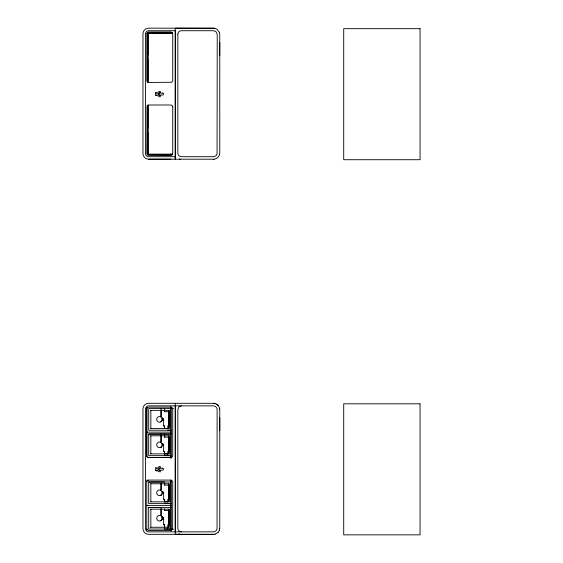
<?xml version="1.0" encoding="UTF-8"?>
<svg xmlns="http://www.w3.org/2000/svg" width="563" height="563" viewBox="0 0 563 563"><rect width="100%" height="100%" fill="white"/><g stroke="black" fill="none" stroke-linecap="round" stroke-linejoin="round"><path stroke-width="0.84" d="M147.844 153.91L147.844 132.284M147.844 128.477L147.844 106.85M147.851 80.516L147.851 58.89M147.851 55.083L147.851 33.456L171.025 33.456M164.614 527.264L164.614 524.8L163.629 524.8L163.636 519.135A2.548 2.548 0 0 0 162.067 516.785L162.207 519.023L160.863 520.691A2.801 2.801 0 0 1 157.07 519.572A2.801 2.801 0 0 1 158.189 515.778L158.865 515.511A2.801 2.801 0 0 1 160.99 515.849L161.088 508.276M167.788 501.83L164.607 501.83L164.614 499.367L163.629 499.367L163.636 493.702A2.548 2.548 0 0 0 162.06 491.351L162.207 493.589L160.863 495.257A2.801 2.801 0 0 1 157.07 494.138A2.801 2.801 0 0 1 158.189 490.345L158.865 490.077A2.801 2.801 0 0 1 160.99 490.415L161.088 483.694M167.788 453.869L164.607 453.869L164.614 451.399L163.629 451.406L163.636 445.741A2.548 2.548 0 0 0 162.067 443.391L162.207 445.629L160.863 447.289A2.801 2.801 0 0 1 157.07 446.178A2.801 2.801 0 0 1 158.189 442.377L158.865 442.117A2.801 2.801 0 0 1 160.99 442.448L161.088 435.727M167.788 428.436L164.607 428.436L164.614 425.966L163.629 425.973L163.636 420.308A2.548 2.548 0 0 0 162.06 417.957L162.207 420.195L160.863 421.856A2.801 2.801 0 0 1 157.07 420.744A2.801 2.801 0 0 1 158.189 416.944L158.865 416.683A2.801 2.801 0 0 1 160.99 417.014L161.088 408.59M164.607 528.193L164.607 524.8L163.636 524.8M164.607 501.915L164.607 499.367L163.636 499.367M164.607 428.513L164.607 425.973L163.636 425.973M170.913 155.184L170.913 153.91M170.913 32.19L170.913 33.463L170.026 33.456M170.948 480.211L170.948 529.269L173.552 529.269M175.29 531.852L213.588 531.838L215.875 530.951L217.058 529.171L217.107 408.668L215.875 406.732L213.75 405.853L148.702 405.867A3.181 3.181 0 0 0 146.457 406.796L146.134 407.176A3.181 3.181 0 0 0 145.528 409.048L145.528 528.671A3.181 3.181 0 0 0 146.134 530.536L146.457 530.916A3.181 3.181 0 0 0 148.709 531.852L175.29 531.852L175.29 405.867M219.76 528.566L219.76 409.09M167.788 428.513L167.788 425.973L169.174 425.973L169.174 411.722L164.607 411.722L164.621 408.59M163.636 451.406L164.614 451.399L164.607 455.643L167.788 455.65L167.788 451.406L169.174 451.406L169.174 437.155L164.607 437.155L164.614 435.593M167.788 528.193L167.788 524.8L169.174 524.8L169.174 510.55L164.607 510.55L164.614 508.987M167.788 501.907L167.788 499.367L169.174 499.367L169.174 485.116L164.607 485.116L164.614 483.554M175.269 156.704L175.269 159.223L175.269 28.171L213.961 28.185L216.854 29.163L219.394 32.337M164.607 411.722L164.621 410.371M164.607 437.155L164.621 434.024M164.607 485.116L164.621 483.765M164.607 510.55L164.621 509.198M219.774 528.544L219.204 530.691M162.207 519.023L162.313 518.34M146.823 481.731L147.358 480.675L148.407 480.14M219.211 530.67L218.099 532.352M218.106 532.324L215.587 534.02M160.863 421.856L161.454 421.427A2.801 2.801 0 0 0 161.989 418.063M160.863 447.289L161.454 446.86A2.801 2.801 0 0 0 161.989 443.496M160.863 495.257L161.454 494.828A2.801 2.801 0 0 0 161.989 491.464M160.863 520.691L161.454 520.261A2.801 2.801 0 0 0 161.989 516.897L162.243 517.573M161.088 421.694L161.461 421.434M161.088 447.128L161.461 446.867M161.088 495.095L161.454 494.828M161.088 520.529L161.461 520.261M214.82 28.291L148.688 28.15A5.729 5.729 0 0 0 142.96 33.871L142.953 153.46A5.721 5.721 0 0 0 148.681 159.188L214.003 159.209C216.987 158.949 219.549 156.408 219.774 153.41L219.76 33.956L219.394 32.309M215.594 533.991L213.588 534.364M181.413 405.853L178.893 406.894L177.852 409.414L177.852 528.277A3.561 3.561 0 0 0 181.413 531.838M172.341 32.605L148.688 32.605A1.274 1.274 0 0 0 147.415 33.879L147.415 82.254M172.771 33.238L148.252 33.238L148.252 82.297M155.325 33.456L164.607 33.463M172.771 154.135L148.252 154.135L148.252 105.077M172.334 154.776L148.695 154.776A1.274 1.274 0 0 1 147.422 153.502L147.422 105.126M148.681 159.188L170.934 159.188M173.552 408.372L170.948 408.372L170.948 458.31L170.955 406.683M170.955 408.59L148.688 408.59L148.688 430.216L170.955 430.216M150.469 410.371L169.174 410.371L169.174 428.436L150.469 428.436M146.788 432.117L170.955 432.117M148.688 434.024L170.955 434.024L148.695 434.024L148.688 455.65L170.955 455.65L167.788 455.643M150.469 435.804L169.174 435.804L169.174 453.869L150.469 453.869M147.647 457.55L170.955 457.55M156.88 470.555L155.606 470.555L156.88 470.816M147.647 480.084L170.955 480.084L170.955 530.951M164.607 503.611L170.955 503.611L148.695 503.611L148.695 481.984L170.955 481.991M148.695 481.984L164.621 481.984M150.469 483.765L169.174 483.765L169.174 501.83L150.469 501.83M146.788 505.518L170.955 505.518M164.607 529.044L170.955 529.044L148.695 529.044L148.695 507.418L170.955 507.425M148.695 507.418L161.088 507.425M150.469 509.198L169.174 509.198L169.174 527.264L150.469 527.264M161.06 509.198L161.088 515.926M214.003 159.238L213.588 159.23M167.788 430.209L170.955 430.209M160.286 33.456L161.088 33.463M213.75 403.291L215.868 403.748L217.944 405.135M170.835 480.119L172.384 480.908L172.742 482.027L172.644 529.248L170.835 530.571L148.414 530.543L146.823 528.96M179.513 159.026L180.251 159.174M180.251 534.308L178.809 533.921M161.06 434.024L161.088 442.532M161.862 417.894L162.06 417.957A2.548 2.548 0 0 1 163.629 420.308M161.862 443.327L162.06 443.391A2.548 2.548 0 0 1 163.629 445.741M161.862 491.295L162.06 491.351A2.548 2.548 0 0 1 163.629 493.702M161.862 516.728L162.06 516.785A2.548 2.548 0 0 1 163.629 519.135M215.854 403.777L213.961 403.312L148.688 403.284A5.729 5.729 0 0 0 142.96 409.005L142.953 528.594A5.721 5.721 0 0 0 148.681 534.322L214.01 534.343L175.255 534.322L175.269 403.305M216.854 404.29L217.937 405.163M157.556 470.541L158.555 471.505L160.293 471.907L160.293 470.717C157.914 471.104 157.914 467.332 160.293 467.719L160.293 466.53C158.372 465.981 157.922 468.409 156.711 468.627L156.711 467.712L155.494 467.712L155.494 470.717L156.711 470.717L156.711 469.809L157.274 469.809L157.513 470.816M217.937 405.135L219.394 407.464L219.76 409.118M219.76 42.697L219.76 55.42M219.76 417.83L219.76 430.547M168.787 410.371L168.787 428.436M168.787 435.804L168.787 453.869M168.787 483.765L168.787 501.83M168.787 509.198L168.787 527.264M161.088 410.371L161.088 417.099M161.088 483.765L161.088 490.493M150.849 410.371L150.849 428.436M150.849 435.804L150.849 453.869M150.849 483.765L150.849 501.83M150.849 509.198L150.849 527.264M146.781 407.563L146.788 456.677M146.788 480.084L146.781 530.079M146.823 33.618L146.802 80.544L147.168 81.67L148.709 82.458L171.701 82.247L172.714 80.847L172.742 33.914L172.384 32.795L170.835 32.007L148.407 32.028L147.358 32.563L146.823 33.618M146.823 408.745L146.802 455.678L147.168 456.804L148.709 457.585L171.701 457.381L172.714 455.981L172.742 409.048L172.384 407.922L170.835 407.14L148.407 407.162L147.358 407.696L146.823 408.745M155.494 92.585L155.494 95.583L156.711 95.583L156.711 94.675C157.922 94.894 158.372 97.322 160.293 96.773L160.293 95.583C157.914 95.97 157.914 92.198 160.293 92.585L160.293 91.396C158.372 90.847 157.922 93.282 156.711 93.493L156.711 92.585L155.494 92.585M172.742 106.893L172.742 153.53L172.377 154.649L170.835 155.437L147.844 155.226L146.823 153.826L147.006 106.027L148.407 105.007L170.835 104.985L172.384 105.774L172.742 106.893M175.29 30.733L175.29 156.718L148.709 156.718A3.181 3.181 0 0 1 146.457 155.789L146.134 155.409A3.181 3.181 0 0 1 145.528 153.537L145.528 33.914A3.181 3.181 0 0 1 146.134 32.042L146.457 31.662A3.181 3.181 0 0 1 148.702 30.733L175.29 30.733M177.852 34.287L177.852 153.143A3.561 3.561 0 0 0 181.413 156.704L213.588 156.704L215.875 155.817L217.058 154.044L217.234 34.357L216.234 31.943L213.75 30.719L181.413 30.719A3.561 3.561 0 0 0 177.852 34.287M420.047 28.678L343.712 28.678L343.712 159.716L420.047 159.716L420.047 28.678M162.616 93.127L160.075 93.127A0.957 0.957 0 0 0 159.118 94.084A0.957 0.957 0 0 0 160.075 95.041L162.616 95.041A0.957 0.957 0 0 0 163.573 94.084A0.957 0.957 0 0 0 162.616 93.127M420.047 403.812L343.712 403.812L343.712 534.85L420.047 534.85L420.047 403.812M162.616 468.261L160.075 468.261A0.957 0.957 0 0 0 159.118 469.218A0.957 0.957 0 0 0 160.075 470.168L162.616 470.168A0.957 0.957 0 0 0 163.573 469.218A0.957 0.957 0 0 0 162.616 468.261"/></g></svg>
